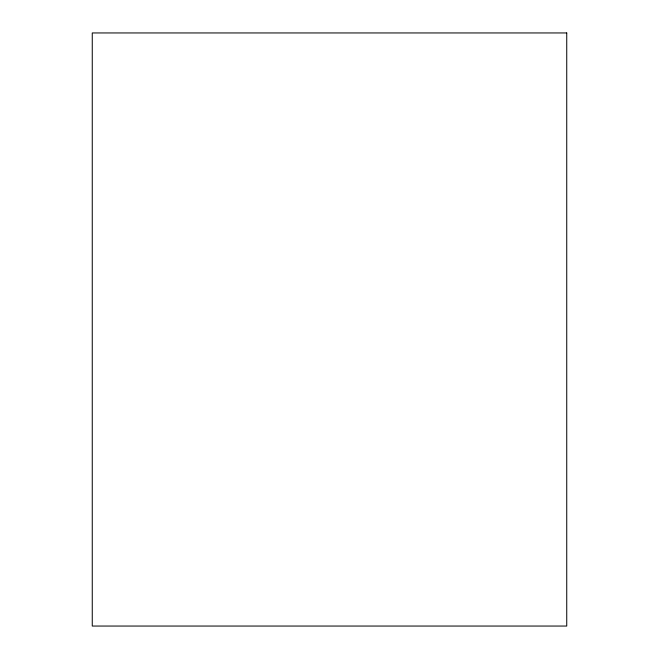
<?xml version="1.0" encoding="UTF-8"?>
<svg xmlns="http://www.w3.org/2000/svg" width="659" height="659" viewBox="0 0 659 659"><rect width="100%" height="100%" fill="white"/><g stroke="black" fill="none" stroke-linecap="round" stroke-linejoin="round"><path stroke-width="0.99" d="M566.74 32.95L92.26 32.95L92.26 626.05L566.74 626.05L566.74 32.95"/></g></svg>
